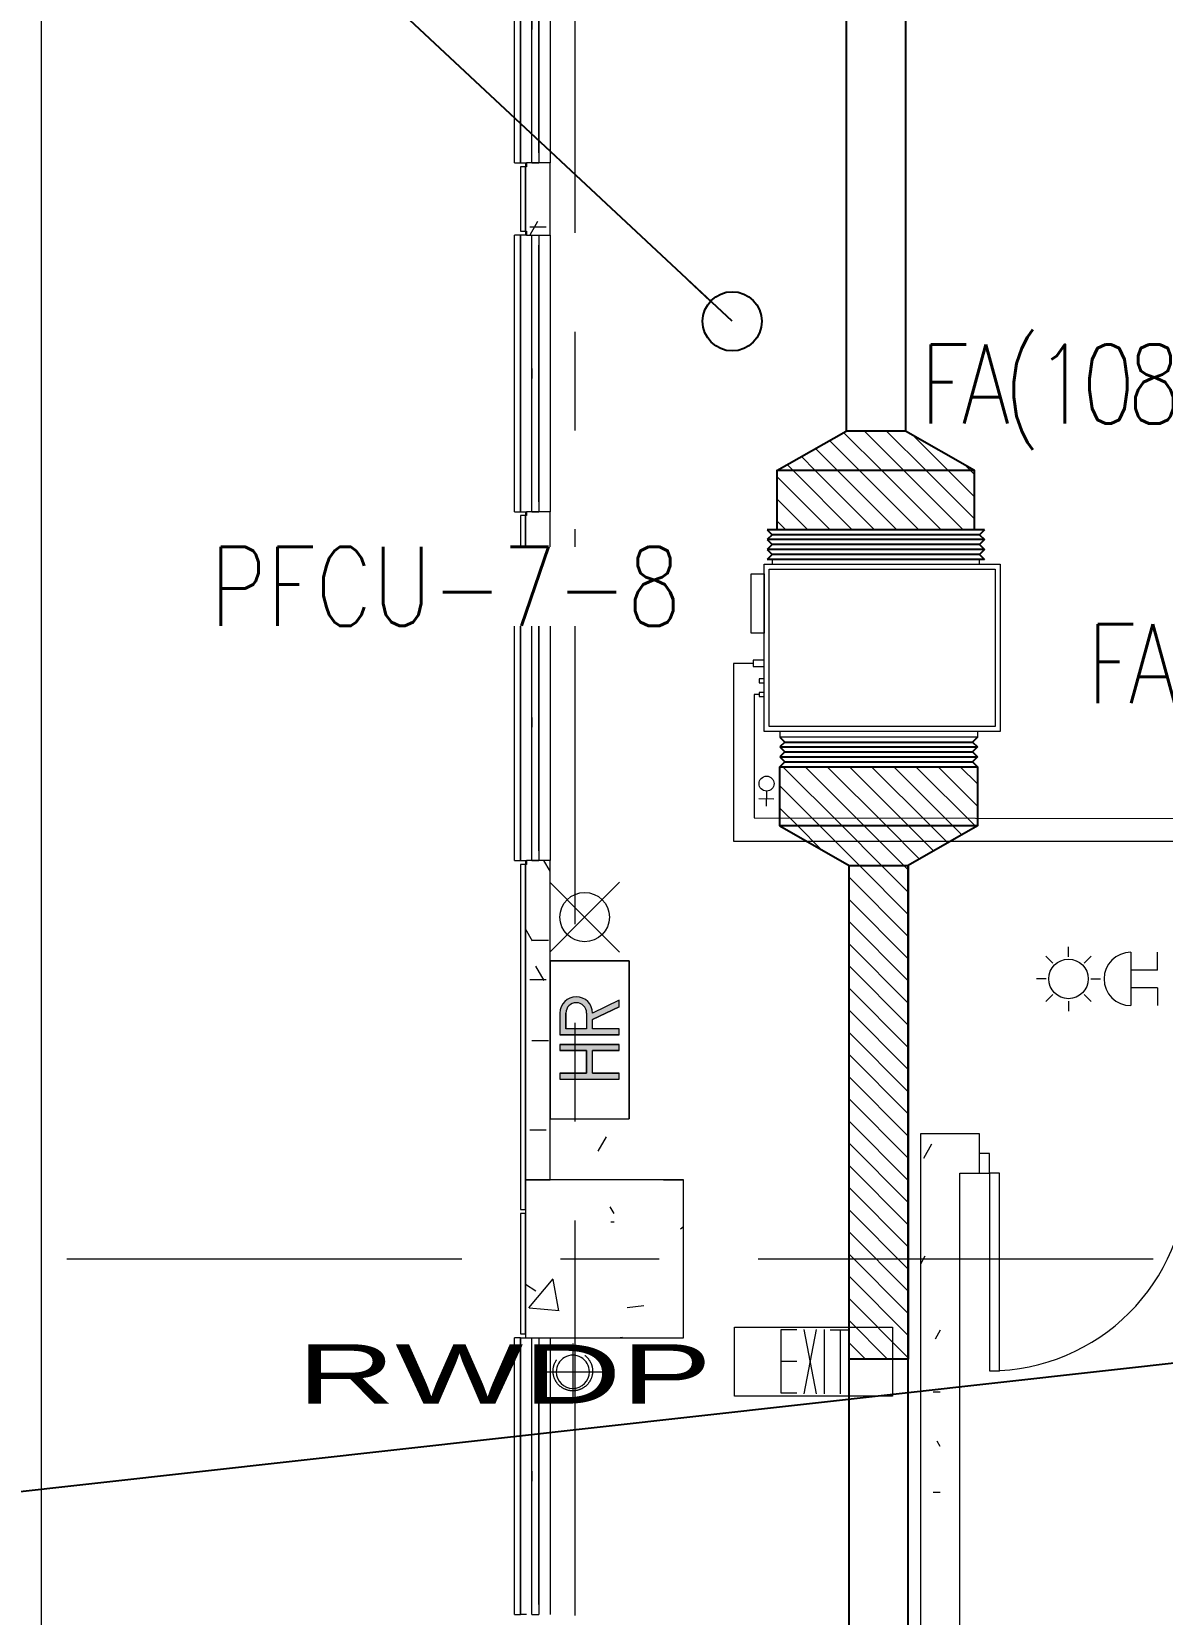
# Model space of a CAD drawing. Header units: millimetres. Extents: x 50620 to 404449, y -131543 to 97.
# Drawn here: x 346237 to 351962, y -87398 to -79384 of the extents above; entities that cross this region are included whole.
import ezdxf

# ---------------------------------------------------------------- set-up
doc = ezdxf.new("R2010")
doc.units = ezdxf.units.MM
for name, pattern in [('CONTINOUS', [0]), ('IDA - Grid Line', [3500, 2000, -500, 500, -500]), ('IDA - Hidden 065', [537.5, 375, -162.5])]:
    doc.linetypes.add(name, pattern=pattern)
for name, color, linetype, lineweight in [('1599_DB_A_BLK2_HQ_R21-2ND STOREY 20230517--$0$A-_DETA----_ED-1', 8, 'Continuous', 9), ('1599_DB_A_BLK2_HQ_R21-2ND STOREY 20230517--$0$A-_DOOR----_E', 8, 'Continuous', 9), ('1599_DB_A_BLK2_HQ_R21-2ND STOREY 20230517--$0$A-_GENM----_M', 8, 'Continuous', 9), ('1599_DB_A_BLK2_HQ_R21-2ND STOREY 20230517--$0$A-_WIND----_E', 8, 'Continuous', 9), ('1599_DB_A_BLK2_HQ_R21-2ND STOREY 20230517--$0$E-_LIGT----_E', 8, 'Continuous', 9), ('1599_DB_A_BLK2_HQ_R21-2ND STOREY 20230517--$0$S-_COLN----_E', 8, 'Continuous', 9), ('A-_ANOTTEXT_T', 8, 'Continuous', 0), ('A-_DETA----_E-2', 8, 'IDA - Hidden 065', 9), ('A-_FLOR----_E', 8, 'Continuous', 9), ('A-_GENM----_M', 8, 'Continuous', 9), ('A-_WALL----_E', 8, 'Continuous', 9), ('A-_WALL----_E-1', 8, 'Continuous', 18), ('A-_WALL----_H-1', 8, 'Continuous', 9), ('A-_WALL----_H-2', 8, 'Continuous', 9), ('A-_WALLPRTN_E-1', 8, 'Continuous', 18), ('A-_WIND----_E', 8, 'Continuous', 9), ('M-_ACON-MVEN-_N', 222, 'Continuous', 25), ('M-_ACONEQPT_A-_N_', 222, 'Continuous', 25), ('M-_ARCHI', 8, 'Continuous', 5), ('M-_WATR----_E', 7, 'Continuous', 9), ('M-AC-TEXT', 5, 'CONTINOUS', 25), ('M-ACMV_CDP', 190, 'DRAIN_PIPE', 13), ('M-ACMV_FAD', 3, 'Continuous', 25), ('M-ACMV_PW', 8, 'REFRIGERANT', 25), ('M-ACMV_REF-P', 134, '500-1-RP', 9), ('M-FA TEXT', 3, 'Continuous', 25), ('M_ACMV_ANNOTATION', 7, 'Continuous', 20), ('S-_COLN----_E', 8, 'Continuous', 5), ('S-_COLN----_E-1', 8, 'Continuous', 5), ('S-_COLN----_E-2', 8, 'Continuous', 5)]:
    doc.layers.add(name, color=color, linetype=linetype, lineweight=lineweight)
doc.layers.add('M-_WATR----_E-1', color=7, linetype='Continuous', lineweight=9, true_color=0x007f00)
doc.layers.add('S-_ANOTGRID_E-1', color=9, linetype='IDA - Grid Line', lineweight=5, true_color=0x808080)
doc.styles.add('Arial Narrow_1', font='ARIALN.TTF', dxfattribs={"width": 2, "height": 300})
doc.styles.add('ROMANS', font='romans.shx', dxfattribs={"width": 0.8})
doc.styles.get("Standard").update_dxf_attribs({"font": 'arial.ttf'})
doc.linetypes.add('500-1-RP', pattern='A,0.75,-0.5,0.75,-0.5,0.75,-0.5,0.75,-1.7,["RP",Standard,S=1,R=0,X=-1,Y=-0.5],-1.7', length=7.9)
doc.linetypes.add('DRAIN_PIPE', pattern='A,0.5,-0.2,["D",Standard,S=0.1,R=0,X=-0.1,Y=-0.05],-0.25', length=0.95)
doc.linetypes.add('REFRIGERANT', pattern='A,15,-5.08,["R",Standard,S=2.54,R=0,X=-2.54,Y=-1.27],-5.08', length=25.16)
doc.dimstyles.get("Standard").update_dxf_attribs({"dimtxt": 200, "dimasz": 150, "dimexe": 0.18, "dimexo": 0.0625, "dimgap": 10, "dimtad": 1, "dimtih": 1, "dimtoh": 1, "dimdec": 0, "dimzin": 0, "dimdsep": 46, "dimtxsty": 'Standard', "dimcen": 0.09, "dimclrd": 256, "dimclre": 256, "dimclrt": 256, "dimadec": 0, "dimazin": 0, "dimtfac": 1, "dimtdec": 0, "dimtofl": 0, "dimtmove": 0, "dimatfit": 3, "dimfxl": 1, "dimtolj": 1, "dimtzin": 0, "dimarcsym": 1})
pattern_1 = [(315, (383468.46, -46824.5), (56.1266, 56.1266), [])]
pattern_2 = [(315, (383453.46, -46829.5), (56.1266, 56.1266), [])]
pattern_3 = [(6e-11, (-28420.7, -3975.34), (1016, 254), [83.82, -678.18, 83.82, -678.18, -4064]), (6e-11, (-28420.7, -3975.34), (1016, 254), [-1524, 83.82, -1440.18, 83.82, -678.18, -1778]), (6e-11, (-28420.7, -3975.34), (1016, 254), [-3810, 83.82, -424.18, 83.82, -1186.18]), (120, (-28039.7, -3848.34), (-727.9705, 752.8818), [83.82, -678.18, 83.82, -678.18, -4064]), (120, (-28039.7, -3848.34), (-727.9705, 752.8818), [-1524, 83.82, -1440.18, 83.82, -678.18, -1778]), (120, (-28039.7, -3848.34), (-727.9705, 752.8818), [-3810, 83.82, -424.18, 83.82, -1186.18]), (240, (-27912.7, -3340.34), (-288.0295, -1006.8818), [83.82, -678.18, 83.82, -678.18, -4064]), (240, (-27912.7, -3340.34), (-288.0295, -1006.8818), [-1524, 83.82, -1440.18, 83.82, -678.18, -1778]), (240, (-27912.7, -3340.34), (-288.0295, -1006.8818), [-3810, 83.82, -424.18, 83.82, -1186.18])]

# ---------------------------------------------------------------- blocks, each defined once
blk = doc.blocks.new('A$C937485bb')
at = {"layer": 'M-_ACON-MVEN-_N', "lineweight": 5}
for p, q in [((-822, -597.5), (-822, 597.5)), ((-822, 597.5), (25, 597.5)), ((-797, -572.5), (-797, 572.5)), ((-797, 572.5), (0, 572.5)), ((0, 572.5), (0, -572.5)), ((25, 597.5), (25, -597.5)), ((-822, 492.5), (-846, 492.5)), ((-846, -557.5), (-846, 492.5)), ((25, 482.5), (54, 482.5)), ((54, 482.5), (54, -517.5)), ((-846, -557.5), (-822, -557.5)), ((25, -517.5), (54, -517.5)), ((25, -597.5), (-822, -597.5)), ((0, -572.5), (-797, -572.5))]:
    blk.add_line(p, q, dxfattribs=at)
blk.add_lwpolyline([(-772, -597.5), (-472, -597.5), (-472, -662.5), (-772, -662.5)], close=True, dxfattribs=at)
at = {"layer": 'M-_ACONEQPT_A-_N_', "linetype": 'ByBlock', "lineweight": 5}
for p, q in [((-335.6, -597.5), (-335.6, -652.3)), ((-303.4, -597.5), (-335.6, -597.5)), ((-303.4, -652.3), (-303.4, -597.5)), ((-241, -597.5), (-241, -623.5)), ((-221, -597.5), (-241, -597.5)), ((-241, -623.5), (-221, -623.5)), ((-221, -623.5), (-221, -597.5)), ((-172, -597.5), (-172, -623.2)), ((-152, -597.5), (-172, -597.5)), ((-172, -623.2), (-152, -623.2)), ((-152, -623.2), (-152, -597.5)), ((-335.6, -652.3), (-303.4, -652.3))]:
    blk.add_line(p, q, dxfattribs=at)
blk = doc.blocks.new('SSO')
at = {"layer": 'M-ACMV_PW', "color": 1, "linetype": 'ByBlock', "lineweight": 5}
for points in [[(1064770.8, 20778.3), (1064771.8, 20867.5)], [(1064770.8, 20778.3), (1064771.8, 20867.5)], [(1064770.8, 20778.3), (1064771.8, 20867.5)], [(1064770.8, 20778.3), (1064771.8, 20867.5)], [(1064770.8, 20778.3), (1064771.8, 20867.5)], [(1064770.8, 20778.3), (1064771.8, 20867.5)], [(1064815.9, 20822.4), (1064726.7, 20823.4)], [(1064815.9, 20822.4), (1064726.7, 20823.4)]]:
    blk.add_lwpolyline(points, dxfattribs=at)
blk.add_circle((1064770.3, 20733.6), 44.6, dxfattribs=at)
blk.add_circle((1064770.3, 20733.6), 44.6, dxfattribs=at)
blk = doc.blocks.new('IDA - Casement w Top Hung - 2 Panels - 1400L X 1800H - B2-AW01-3560558-BLK 2 2ND STOREY PLAN')
at = {"layer": 'A-_WIND----_E'}
for p, q in [((-700, 17.5), (700, 17.5)), ((-700, 17.5), (-700, -17.5)), ((-650, 17.5), (-615, 17.5)), ((-650, 17.5), (-25, 17.5)), ((-650, 17.5), (650, 17.5)), ((-650, 17.5), (650, 17.5)), ((-615, 17.5), (-35, 17.5)), ((-615, 17.5), (-60, 17.5)), ((-35, 17.5), (0, 17.5)), ((25, 17.5), (-24.9, 17.5)), ((0, 17.5), (35, 17.5)), ((25, 17.5), (650, 17.5)), ((35, 17.5), (615, 17.5)), ((60, 17.5), (615, 17.5)), ((615, 17.5), (650, 17.5)), ((700, 17.5), (700, -17.5)), ((700, -17.5), (-700, -17.5)), ((-615, -17.5), (-650, -17.5)), ((-25, -17.5), (-650, -17.5)), ((650, -17.5), (-650, -17.5)), ((-650, -17.5), (650, -17.5)), ((-35, -17.5), (-615, -17.5)), ((-60, -17.5), (-615, -17.5)), ((0, -17.5), (-35, -17.5)), ((25, -17.5), (-24.9, -17.5)), ((35, -17.5), (0, -17.5)), ((650, -17.5), (25, -17.5)), ((615, -17.5), (35, -17.5)), ((615, -17.5), (60, -17.5)), ((650, -17.5), (615, -17.5))]:
    blk.add_line(p, q, dxfattribs=at)
blk = doc.blocks.new('Wall Motif - Type 1-2673879-BLK 2 2ND STOREY PLAN')
at = {"layer": 'A-_GENM----_M'}
for p, q in [((-575, 105), (825, 105)), ((-575, 105), (-575, 75)), ((-525, 105), (81.1, 105)), ((-481.1, 105), (125, 105)), ((-481.1, 105), (731.1, 105)), ((125, 105), (731.1, 105)), ((168.9, 105), (775, 105)), ((825, 75), (825, 105)), ((825, 75), (-575, 75)), ((81.1, 75), (-525, 75)), ((125, 75), (-481.1, 75)), ((731.1, 75), (-481.1, 75)), ((731.1, 75), (125, 75)), ((775, 75), (168.9, 75))]:
    blk.add_line(p, q, dxfattribs=at)
blk = doc.blocks.new('1599_DB_A_BLK2_HQ_R21-2ND STOREY 20230517--$0$IDA - Strobe Light - IDA - Strobe Light-3513472-LINKVIEW_BLK2_2ND STOREY')
at = {"layer": '1599_DB_A_BLK2_HQ_R21-2ND STOREY 20230517--$0$A-_DETA----_ED-1'}
for p, q in [((0, 912.5), (0, 962.5)), ((-79.5, 879.5), (-114.9, 914.9)), ((79.5, 879.5), (114.9, 914.9)), ((-112.5, 800), (-162.5, 800)), ((112.5, 800), (162.5, 800)), ((-79.5, 720.5), (-114.9, 685.1)), ((0, 687.5), (0, 637.5)), ((79.5, 720.5), (114.9, 685.1))]:
    blk.add_line(p, q, dxfattribs=at)
blk.add_circle((0, 800), 100, dxfattribs=at)
blk = doc.blocks.new('1599_DB_A_BLK2_HQ_R21-2ND STOREY 20230517--$0$IDA - Fire Alarm Bell1 - IDA - Fire Alarm Bell-2587577-LINKVIEW_BLK2_2ND STOREY')
at = {"layer": '1599_DB_A_BLK2_HQ_R21-2ND STOREY 20230517--$0$A-_DETA----_ED-1'}
for p, q in [((-45, -350), (-135, -350)), ((-45, -350), (-45, -485)), ((45, -350), (135, -350)), ((45, -350), (45, -485)), ((-135, -485), (135, -485))]:
    blk.add_line(p, q, dxfattribs=at)
blk.add_arc((0, -485), 135, 180, 360, dxfattribs=at)
blk = doc.blocks.new('1599_DB_A_BLK2_HQ_R21-2ND STOREY 20230517--$0$IDA - Hosereel - Scaled - HR-3922457-LINKVIEW_BLK2_2ND STOREY')
at = {"layer": '1599_DB_A_BLK2_HQ_R21-2ND STOREY 20230517--$0$A-_DETA----_ED-1'}
blk.add_hatch(color=256, dxfattribs=at).paths.add_polyline_path([(-55, -350), (-25, -350), (-25, -50), (-55, -50), (-55, -185), (-170, -185), (-170, -50), (-200, -50), (-200, -350), (-170, -350), (-170, -215), (-55, -215)], flags=0)
h = blk.add_hatch(color=256, dxfattribs=at)
h.paths.add_polyline_path([(166.7, -350), (200, -350), (135, -215), (156.4, -212.2), (176.3, -203.9), (193.3, -190.8), (206.4, -173.8), (214.7, -153.9), (217.5, -132.5), (214.7, -111.1), (206.4, -91.3), (193.3, -74.2), (176.3, -61.1), (156.4, -52.8), (135, -50), (25, -50), (25, -350), (55, -350), (55, -215), (101.7, -215)], flags=0)
h.paths.add_polyline_path([(135, -185), (55, -185), (55, -80), (148.6, -81.8), (161.3, -87), (172.1, -95.4), (180.5, -106.3), (185.7, -118.9), (187.5, -132.5), (185.7, -146.1), (180.5, -158.8), (172.1, -169.6), (161.3, -178), (148.6, -183.2)], flags=0)
for p, q in [((400, 0), (400, -400)), ((-170, -50), (-200, -50)), ((-200, -50), (-200, -350)), ((-170, -50), (-200, -50)), ((-200, -50), (-200, -350)), ((-170, -50), (-170, -185)), ((-170, -185), (-170, -50)), ((-25, -50), (-55, -50)), ((-55, -185), (-55, -50)), ((-25, -50), (-55, -50)), ((-55, -50), (-55, -185)), ((-25, -50), (-25, -350)), ((-25, -350), (-25, -50)), ((25, -350), (25, -50)), ((135, -50), (25, -50)), ((135, -50), (25, -50)), ((25, -50), (25, -350)), ((55, -185), (55, -80)), ((135, -80), (55, -80)), ((55, -185), (55, -80)), ((55, -80), (135, -80)), ((-170, -185), (-55, -185)), ((-55, -185), (-170, -185)), ((-170, -215), (-55, -215)), ((-170, -215), (-170, -350)), ((-170, -350), (-170, -215)), ((-170, -215), (-55, -215)), ((-55, -350), (-55, -215)), ((-55, -215), (-55, -350)), ((135, -185), (55, -185)), ((135, -185), (55, -185)), ((55, -350), (55, -215)), ((55, -215), (101.7, -215)), ((55, -350), (55, -215)), ((55, -215), (101.7, -215)), ((166.7, -350), (101.7, -215)), ((101.7, -215), (166.7, -350)), ((200, -350), (135, -215)), ((200, -350), (135, -215)), ((400, -400), (-400, -400)), ((-200, -350), (-170, -350)), ((-200, -350), (-170, -350)), ((-55, -350), (-25, -350)), ((-55, -350), (-25, -350)), ((25, -350), (55, -350)), ((25, -350), (55, -350)), ((166.7, -350), (200, -350)), ((166.7, -350), (200, -350))]:
    blk.add_line(p, q, dxfattribs=at)
for radius in [82.5, 82.5, 52.5, 52.5]:
    blk.add_arc((135, -132.5), radius, 270, 90, dxfattribs=at)
blk = doc.blocks.new('1599_DB_A_BLK2_HQ_R21-2ND STOREY 20230517--$0$IDA - F - Single - Swing - 1100L X 2200H - B2-TD01-3240950-LINKVIEW_BLK2_2ND STOREY')
at = {"layer": '1599_DB_A_BLK2_HQ_R21-2ND STOREY 20230517--$0$A-_DOOR----_E'}
for p, q in [((500, 1050), (450, 1050)), ((450, 1050), (450, 50)), ((500, 50), (500, 1050)), ((-500, 50), (-550, 50)), ((-500, -50), (-500, 50)), ((450, 50), (500, 50)), ((550, 50), (500, 50)), ((500, 50), (500, -50)), ((-550, -50), (-500, -50)), ((500, -50), (550, -50))]:
    blk.add_line(p, q, dxfattribs=at)
blk.add_arc((500, 50), 1000, 90, 180, dxfattribs=at)
blk = doc.blocks.new('1599_DB_A_BLK2_HQ_R21-2ND STOREY 20230517--$0$Wall Motif - Type 1-2673879-LINKVIEW_BLK2_2ND STOREY')
at = {"layer": '1599_DB_A_BLK2_HQ_R21-2ND STOREY 20230517--$0$A-_GENM----_M'}
for p, q in [((-575, 105), (825, 105)), ((-575, 105), (-575, 75)), ((825, 75), (825, 105)), ((825, 75), (-575, 75))]:
    blk.add_line(p, q, dxfattribs=at)
blk = doc.blocks.new('1599_DB_A_BLK2_HQ_R21-2ND STOREY 20230517--$0$IDA - Casement w Top Hung - 2 Panels - 1400L X 1800H - B2-AW01-3560558-LINKVIEW_BLK2_2ND STOREY')
at = {"layer": '1599_DB_A_BLK2_HQ_R21-2ND STOREY 20230517--$0$A-_WIND----_E'}
for p, q in [((-700, 17.5), (700, 17.5)), ((-700, 17.5), (-700, -17.5)), ((700, 17.5), (700, -17.5)), ((700, -17.5), (-700, -17.5))]:
    blk.add_line(p, q, dxfattribs=at)
blk = doc.blocks.new('1599_DB_A_BLK2_HQ_R21-2ND STOREY 20230517--$0$IDA - Exit Sign - IDA - Exit Sign - One Side-2587573-LINKVIEW_BLK2_2ND STOREY')
at = {"layer": '1599_DB_A_BLK2_HQ_R21-2ND STOREY 20230517--$0$A-_DETA----_ED-1', "color": 8}
for p, q in [((-163.9, -115.1), (-163.9, -432.5)), ((-83.9, -115.1), (-163.9, -115.1)), ((-48.9, -112.8), (14, -437.8)), ((14, -112.8), (-48.9, -437.8)), ((55.1, -112.8), (55.1, -437.8)), ((185.1, -115.3), (85.1, -115.3)), ((135.1, -115.3), (135.1, -437.8)), ((-83.9, -275), (-163.9, -275)), ((-163.9, -432.5), (-83.9, -432.5))]:
    blk.add_line(p, q, dxfattribs=at)
at = {"layer": '1599_DB_A_BLK2_HQ_R21-2ND STOREY 20230517--$0$E-_LIGT----_E', "color": 8}
for p, q in [((-400, -450), (-400, -100)), ((-400, -100), (400, -100)), ((400, -100), (400, -450)), ((400, -450), (-400, -450))]:
    blk.add_line(p, q, dxfattribs=at)
blk = doc.blocks.new('1599_DB_A_BLK2_HQ_R21-2ND STOREY 20230517--$0$IDA- Fire Extinguisher - 3kg AB-3508500-LINKVIEW_BLK2_2ND STOREY')
at = {"layer": '1599_DB_A_BLK2_HQ_R21-2ND STOREY 20230517--$0$A-_DETA----_ED-1', "lineweight": 0}
for p in [(-176.8, 376.8), (176.8, 376.8), (-176.8, 23.2), (176.8, 23.2)]:
    blk.add_line(p, (0, 200), dxfattribs=at)
blk.add_circle((0, 200), 125, dxfattribs=at)
blk = doc.blocks.new('ARCHI 2ND_2024 09 11')
at = {"layer": '1599_DB_A_BLK2_HQ_R21-2ND STOREY 20230517--$0$S-_COLN----_E', "lineweight": 5}
h = blk.add_hatch(dxfattribs=at)
h.set_pattern_fill('FP_3', color=8, style=0, pattern_type=2)
h.set_pattern_definition(pattern_3)
h.paths.add_polyline_path([(-36245, -52416.7), (-36125, -52416.7), (-36125, -52050), (-36245, -52050), (-36245, -52070), (-36250, -52070), (-36250, -52396.7), (-36245, -52396.7)], flags=0)
h = blk.add_hatch(dxfattribs=at)
h.set_pattern_fill('FP_3', color=8, style=0, pattern_type=2)
h.set_pattern_definition(pattern_3)
h.paths.add_polyline_path([(-36250, -57200), (-36125, -57200), (-36125, -55583.3), (-36245, -55583.3), (-36245, -55603.3), (-36250, -55603.3), (-36250, -56797.1)], flags=0)
h = blk.add_hatch(dxfattribs=at)
h.set_pattern_fill('FP_3', color=8, style=0, pattern_type=2)
h.set_pattern_definition(pattern_3)
h.paths.add_polyline_path([(-34150, -60191.7), (-34150, -56966.7), (-34250, -56966.7), (-34250, -60191.7)], flags=0)
h = blk.add_hatch(dxfattribs=at)
h.set_pattern_fill('FP_3', color=8, style=0, pattern_type=2)
h.set_pattern_definition(pattern_3)
h.paths.add_polyline_path([(-33950, -57066.7), (-33950, -56966.7), (-34150, -56966.7), (-34150, -57066.7)], flags=0)
h = blk.add_hatch(dxfattribs=at)
h.set_pattern_fill('FP_1', color=8, style=0, pattern_type=2)
h.set_pattern_definition([(50, (-28420.7, -3975.3), (1821.84, -159.39), [190.5, -2095.5]), (355, (-28420.7, -3975.3), (-352.43, 1910.57), [152.4, -1676.4]), (100.451, (-28268.9, -3988.6), (1469.426, 1751.166), [161.9, -1780.9]), (46.184, (-28420.7, -3467.3), (2710.79, -420.43), [285.75, -3143.25]), (96.636, (-28194.8, -3502.4), (2374.03, 2474.28), [242.85, -2671.35]), (351.184, (-28420.7, -3467.3), (2374.05, 2474.25), [228.6, -2514.6]), (21, (-28166.7, -3594.3), (1516.143, -1022.65), [190.5, -2095.5]), (326, (-28166.7, -3594.3), (618.02, 1841.88), [152.4, -1676.4]), (71.451, (-28040.4, -3679.6), (2134.17, 819.21), [161.9, -1780.9]), (37.5, (-28420.7, -3975.34), (30.886, 845.55), [83.82, -1572.26, 83.82, -1617.98, -1682.75]), (37.5, (-28420.7, -3975.34), (30.886, 845.55), [-3357.88, 83.82, -1598.93]), (7.5, (-28420.7, -3975.3), (668.197, 1001.806), [83.82, -886.46, 83.82, -1534.16, -641.35]), (7.5, (-28420.7, -3975.3), (668.197, 1001.806), [-2588.26, 83.82, -557.53]), (327.5, (-28987.1, -3975.34), (1355.909, -57.29), [83.82, -551.18, 83.82, -1897.38, -2628.9]), (327.5, (-28987.1, -3975.34), (1355.909, -57.29), [-2616.2, 83.82, -2545.08]), (317.5, (-29241.1, -3975.3), (1481.293, 254.266), [83.82, -741.68, 83.82, -1231.9, -1866.9]), (317.5, (-29241.1, -3975.3), (1481.293, 254.266), [-2141.22, 83.82, -1783.08])])
h.paths.add_polyline_path([(-36217.7, -58000), (-35450, -58000), (-35450, -57200), (-36250, -57200), (-36250, -58000)], flags=0)
at = {"layer": 'A-_WALL----_H-1', "lineweight": 5}
h = blk.add_hatch(dxfattribs=at)
h.set_pattern_fill('FP_3', color=256, style=0, pattern_type=2)
h.set_pattern_definition([(360, (102535.37, 38286.27), (1016, 254), [83.82, -678.18, 83.82, -678.18, -4064]), (360, (102535.37, 38286.27), (1016, 254), [-1524, 83.82, -1440.18, 83.82, -678.18, -1778]), (360, (102535.37, 38286.27), (1016, 254), [-3810, 83.82, -424.18, 83.82, -1186.18]), (120, (102916.37, 38413.27), (-727.97045, 752.8818), [83.82, -678.18, 83.82, -678.18, -4064]), (120, (102916.37, 38413.27), (-727.97045, 752.8818), [-1524, 83.82, -1440.18, 83.82, -678.18, -1778]), (120, (102916.37, 38413.27), (-727.97045, 752.8818), [-3810, 83.82, -424.18, 83.82, -1186.18]), (240, (103043.37, 38921.27), (-288.02955, -1006.8818), [83.82, -678.18, 83.82, -678.18, -4064]), (240, (103043.37, 38921.27), (-288.02955, -1006.8818), [-1524, 83.82, -1440.18, 83.82, -678.18, -1778]), (240, (103043.37, 38921.27), (-288.02955, -1006.8818), [-3810, 83.82, -424.18, 83.82, -1186.18])])
h.paths.add_polyline_path([(-35901, -57666.1), (-35801, -57666.1), (-35801, -56666.1), (-35901, -56666.1), (-35901, -57594.6)])
at = {"layer": 'A-_WALL----_H-2', "lineweight": 5}
h = blk.add_hatch(dxfattribs=at)
h.set_pattern_fill('FP_3', color=256, style=0, pattern_type=2)
h.set_pattern_definition([(360, (102886.37, 38752.37), (1016, 254), [83.82, -678.18, 83.82, -678.18, -4064]), (360, (102886.37, 38752.37), (1016, 254), [-1524, 83.82, -1440.18, 83.82, -678.18, -1778]), (360, (102886.37, 38752.37), (1016, 254), [-3810, 83.82, -424.18, 83.82, -1186.18]), (120, (103267.37, 38879.37), (-727.97045, 752.8818), [83.82, -678.18, 83.82, -678.18, -4064]), (120, (103267.37, 38879.37), (-727.97045, 752.8818), [-1524, 83.82, -1440.18, 83.82, -678.18, -1778]), (120, (103267.37, 38879.37), (-727.97045, 752.8818), [-3810, 83.82, -424.18, 83.82, -1186.18]), (240, (103394.37, 39387.37), (-288.02955, -1006.8818), [83.82, -678.18, 83.82, -678.18, -4064]), (240, (103394.37, 39387.37), (-288.02955, -1006.8818), [-1524, 83.82, -1440.18, 83.82, -678.18, -1778]), (240, (103394.37, 39387.37), (-288.02955, -1006.8818), [-3810, 83.82, -424.18, 83.82, -1186.18])])
h.paths.add_polyline_path([(-36217.5, -57200), (-36125, -57200), (-36125, -55583.3), (-36245, -55583.4), (-36245, -55603.3), (-36250, -55603.3), (-36250, -57200)])
h.paths.add_polyline_path([(-36125, -54183.3), (-36125, -53816.7), (-36245, -53816.7), (-36245, -53836.7), (-36250, -53837.5), (-36250, -54163.3), (-36245, -54163.3), (-36245, -54183.3), (-36182.7, -54183.3)])
h.paths.add_polyline_path([(-36245, -52416.7), (-36125, -52416.7), (-36125, -52050), (-36245, -52050.4), (-36245, -52070), (-36250, -52070.8), (-36250, -52396.7), (-36245, -52397)])
at = {"layer": 'S-_COLN----_E-2', "lineweight": 5}
h = blk.add_hatch(dxfattribs=at)
h.set_pattern_fill('FP_40', color=256, style=0, pattern_type=2)
h.set_pattern_definition([(50, (102886.4, 38752.4), (1821.841, -159.39), [190.5, -2095.5]), (355, (102886.4, 38752.4), (-352.428, 1910.567), [152.4, -1676.4]), (100.451, (103038.2, 38739.1), (1469.426, 1751.166), [161.9, -1780.901]), (46.184, (102886.4, 39260.4), (2710.79, -420.428), [285.75, -3143.25]), (96.636, (103112.3, 39225.3), (2374.026, 2474.276), [242.85, -2671.35]), (351.184, (102886.4, 39260.4), (2374.05, 2474.253), [228.6, -2514.6]), (21, (103140.4, 39133.4), (1516.143, -1022.652), [190.5, -2095.5]), (326, (103140.4, 39133.4), (618.02, 1841.88), [152.4, -1676.4]), (71.451, (103266.7, 39048.2), (2134.171, 819.212), [161.9, -1780.901]), (37.5, (102886.4, 38752.4), (30.886, 845.5504), [83.82, -1572.26, 83.82, -1617.98, -1682.75]), (37.5, (102886.4, 38752.4), (30.886, 845.5504), [-3357.88, 83.82, -1598.93]), (7.5, (102886.4, 38752.4), (668.1966, 1001.8057), [83.82, -886.46, 83.82, -1534.16, -641.35]), (7.5, (102886.4, 38752.4), (668.1966, 1001.8057), [-2588.26, 83.82, -557.53]), (327.5, (102319.95, 38752.4), (1355.9093, -57.2896), [83.82, -551.18, 83.82, -1897.38, -2628.9]), (327.5, (102319.95, 38752.4), (1355.9093, -57.2896), [-2616.2, 83.82, -2545.08]), (317.5, (102066, 38752.4), (1481.293, 254.266), [83.82, -741.68, 83.82, -1231.9, -1866.9]), (317.5, (102066, 38752.4), (1481.293, 254.266), [-2141.22, 83.82, -1783.08])])
h.paths.add_polyline_path([(-35450, -58000), (-35450, -57200), (-36250, -57200), (-36250, -58000), (-36125, -58000)])
at = {"layer": '1599_DB_A_BLK2_HQ_R21-2ND STOREY 20230517--$0$S-_COLN----_E', "color": 8, "lineweight": 5}
for p, q in [((-36275, -52050), (-36275, -50650)), ((-36125, -50650), (-36125, -52050)), ((-36275, -52050), (-36245, -52050)), ((-36275, -52070), (-36275, -52396.7)), ((-36245, -52070), (-36275, -52070)), ((-36250, -52050), (-36250, -52070)), ((-36250, -52070), (-36250, -52396.7)), ((-36245, -52050), (-36245, -52070)), ((-36217.7, -52050), (-36245, -52050)), ((-36125, -52050), (-36182.7, -52050)), ((-36125, -52416.7), (-36125, -52050)), ((-36275, -52396.7), (-36245, -52396.7)), ((-36250, -52396.7), (-36250, -52416.7)), ((-36245, -52396.7), (-36245, -52416.7)), ((-36275, -53816.7), (-36275, -52416.7)), ((-36245, -52416.7), (-36275, -52416.7)), ((-36245, -52416.7), (-36217.7, -52416.7)), ((-36182.7, -52416.7), (-36125, -52416.7)), ((-36125, -52416.7), (-36125, -53816.7)), ((-36275, -53816.7), (-36245, -53816.7)), ((-36275, -53836.7), (-36275, -54163.3)), ((-36245, -53836.7), (-36275, -53836.7)), ((-36250, -53816.7), (-36250, -53836.7)), ((-36250, -53836.7), (-36250, -54163.3)), ((-36245, -53816.7), (-36245, -53836.7)), ((-36217.7, -53816.7), (-36245, -53816.7)), ((-36125, -53816.7), (-36182.7, -53816.7)), ((-36125, -54183.3), (-36125, -53816.7)), ((-36275, -54163.3), (-36245, -54163.3)), ((-36250, -54163.3), (-36250, -54183.3)), ((-36245, -54163.3), (-36245, -54183.3)), ((-36275, -55583.3), (-36275, -54183.3)), ((-36245, -54183.3), (-36275, -54183.3)), ((-36245, -54183.3), (-36217.7, -54183.3)), ((-36182.7, -54183.3), (-36125, -54183.3)), ((-36125, -54183.3), (-36125, -55583.3)), ((-36275, -55583.3), (-36245, -55583.3)), ((-36275, -55603.3), (-36275, -57350)), ((-36245, -55603.3), (-36275, -55603.3)), ((-36250, -55583.3), (-36250, -55603.3)), ((-36250, -55603.3), (-36250, -57350)), ((-36245, -55583.3), (-36245, -55603.3)), ((-36217.7, -55583.3), (-36245, -55583.3)), ((-36125, -55583.3), (-36182.7, -55583.3)), ((-36125, -57200), (-36125, -55583.3)), ((-33950, -56966.7), (-34250, -56966.7)), ((-33950, -57166.7), (-33950, -56966.7)), ((-36250, -57200), (-36125, -57200)), ((-36250, -57200), (-36250, -57350)), ((-36125, -57200), (-36250, -57200)), ((-35458, -57200), (-36133, -57200)), ((-35450, -58000), (-35450, -57200)), ((-34050, -57166.7), (-33950, -57166.7)), ((-34050, -63416.7), (-34050, -57166.7)), ((-36275, -57350), (-36250, -57350)), ((-36250, -57370), (-36275, -57370)), ((-36275, -57370), (-36275, -57980)), ((-36250, -57350), (-36250, -57370)), ((-36250, -57980), (-36250, -57370)), ((-36250, -57370), (-36250, -57980)), ((-36275, -57980), (-36250, -57980)), ((-36275, -59400), (-36275, -58000)), ((-36275, -58000), (-36250, -58000)), ((-36250, -57980), (-36250, -58000)), ((-36250, -58000), (-36217.7, -58000)), ((-36182.7, -58000), (-35450, -58000)), ((-36125, -58000), (-36125, -59400)), ((-36245, -59400), (-36275, -59400))]:
    blk.add_line(p, q, dxfattribs=at)
blk.add_lwpolyline([(-35725, -56090.3), (-36125, -56090.3), (-36125, -56890.3), (-35725, -56890.3)], close=True, dxfattribs=at)
blk.add_lwpolyline([(-34250, -56966.7), (-34250, -63716.7)], dxfattribs=at)
at = {"layer": 'A-_DETA----_E-2', "color": 8, "lineweight": 5}
blk.add_circle((-36009.9, -58168.3), 100, dxfattribs=at)
at = {"layer": 'A-_FLOR----_E', "lineweight": 5}
for p, q in [((-36250, -52050), (-36250, -52070)), ((-36250, -52070), (-36250, -52396.7)), ((-36250, -52396.7), (-36250, -52416.7)), ((-36250, -53816.7), (-36250, -53836.7)), ((-36250, -53836.7), (-36250, -54163.3)), ((-36250, -54163.3), (-36250, -54183.3)), ((-36250, -55583.3), (-36250, -55603.3)), ((-36250, -55603.3), (-36250, -57200)), ((-36250, -57200), (-36250, -58000))]:
    blk.add_line(p, q, dxfattribs=at)
at = {"layer": 'A-_WALL----_E', "color": 8, "lineweight": 5}
blk.add_line((-38700, -62276.7), (-38700, -50400), dxfattribs=at)
at = {"layer": 'A-_WALL----_E', "lineweight": 5}
for p, q in [((-36275, -52050), (-36275, -50650)), ((-36125, -50650), (-36125, -52050)), ((-36275, -52050), (-36245, -52050)), ((-36250, -52070), (-36250, -52396.7)), ((-36250, -52396.7), (-36250, -52070)), ((-36125, -52050), (-36245, -52050)), ((-36245, -52416.7), (-36275, -52416.7)), ((-36275, -53816.7), (-36275, -52416.7)), ((-36245, -52416.7), (-36125, -52416.7)), ((-36125, -52416.7), (-36125, -53816.7)), ((-36275, -53816.7), (-36245, -53816.7)), ((-36250, -53836.7), (-36250, -54163.3)), ((-36250, -54163.3), (-36250, -53836.7)), ((-36125, -53816.7), (-36245, -53816.7)), ((-36245, -54183.3), (-36275, -54183.3)), ((-36275, -55583.3), (-36275, -54183.3)), ((-36245, -54183.3), (-36125, -54183.3)), ((-36125, -54183.3), (-36125, -55583.3)), ((-36275, -55583.3), (-36245, -55583.3)), ((-36250, -55603.3), (-36250, -57200)), ((-36250, -57200), (-36250, -55603.3)), ((-36125, -55583.3), (-36245, -55583.3)), ((-36250, -57200), (-36125, -57200)), ((-36250, -57350), (-36250, -57200)), ((-36250, -57980), (-36250, -57370)), ((-36275, -58000), (-36125, -58000)), ((-36275, -59400), (-36275, -58000)), ((-36125, -58000), (-36125, -59400)), ((-36245, -59400), (-36275, -59400))]:
    blk.add_line(p, q, dxfattribs=at)
at = {"layer": 'A-_WALL----_E-1', "lineweight": 5}
for p, q in [((-36245, -52070), (-36275, -52070)), ((-36275, -52070), (-36275, -52396.7)), ((-36125, -52050), (-36245, -52050)), ((-36245, -52050), (-36245, -52070)), ((-36125, -52416.7), (-36125, -52050)), ((-36275, -52396.7), (-36245, -52396.7)), ((-36245, -52396.7), (-36245, -52416.7)), ((-36245, -52416.7), (-36125, -52416.7)), ((-36245, -53836.7), (-36275, -53836.7)), ((-36275, -53836.7), (-36275, -54163.3)), ((-36125, -53816.7), (-36245, -53816.7)), ((-36245, -53816.7), (-36245, -53836.7)), ((-36125, -54183.3), (-36125, -53816.7)), ((-36275, -54163.3), (-36245, -54163.3)), ((-36245, -54163.3), (-36245, -54183.3)), ((-36245, -54183.3), (-36125, -54183.3)), ((-36245, -55603.3), (-36275, -55603.3)), ((-36275, -55603.3), (-36275, -57350)), ((-36125, -55583.3), (-36245, -55583.3)), ((-36245, -55583.3), (-36245, -55603.3)), ((-36125, -57200), (-36125, -55583.3)), ((-36275, -57350), (-36250, -57350)), ((-36275, -57370), (-36275, -57980)), ((-36250, -57370), (-36275, -57370)), ((-36275, -57980), (-36250, -57980))]:
    blk.add_line(p, q, dxfattribs=at)
at = {"layer": 'A-_WALLPRTN_E-1', "lineweight": 5}
for p, q in [((-36125, -56100), (-36125, -56200)), ((-35550, -57200), (-35450, -57200))]:
    blk.add_line(p, q, dxfattribs=at)
at = {"layer": 'M-_WATR----_E', "color": 8, "lineweight": 5}
for p, q in [((-36010.3, -58029.1), (-36010.3, -58329.1)), ((-36159.9, -58171.8), (-35859.9, -58171.8))]:
    blk.add_line(p, q, dxfattribs=at)
at = {"layer": 'M-_WATR----_E-1', "color": 8, "lineweight": 5}
for start, end in [(0, 180), (180, 0)]:
    blk.add_arc((-36009.9, -58171.8), 84.1, start, end, dxfattribs=at)
at = {"layer": 'S-_ANOTGRID_E-1', "color": 8, "lineweight": 5}
for p, q in [((-36000, 26594.8), (-36000, -83806.9)), ((-38572.1, -57600), (17962.1, -57600))]:
    blk.add_line(p, q, dxfattribs=at)
at = {"layer": 'S-_COLN----_E', "lineweight": 5}
for p, q in [((-36125, -57200), (-36250, -57200)), ((-36250, -57200), (-36250, -57350)), ((-36250, -57370), (-36250, -57980))]:
    blk.add_line(p, q, dxfattribs=at)
at = {"layer": 'S-_COLN----_E-1', "lineweight": 5}
for p, q in [((-35450, -57200), (-36125, -57200)), ((-35450, -58000), (-35450, -57200)), ((-36250, -57350), (-36250, -57370)), ((-36250, -57980), (-36250, -58000)), ((-36250, -58000), (-35450, -58000))]:
    blk.add_line(p, q, dxfattribs=at)
at = {"layer": '1599_DB_A_BLK2_HQ_R21-2ND STOREY 20230517--$0$S-_COLN----_E', "color": 8, "lineweight": 5}
for name, p, rotation in [('1599_DB_A_BLK2_HQ_R21-2ND STOREY 20230517--$0$Wall Motif - Type 1-2673879-LINKVIEW_BLK2_2ND STOREY', (-36200, -51475), 90.0000000000586), ('1599_DB_A_BLK2_HQ_R21-2ND STOREY 20230517--$0$IDA - Casement w Top Hung - 2 Panels - 1400L X 1800H - B2-AW01-3560558-LINKVIEW_BLK2_2ND STOREY', (-36200.2, -51350), 90.0000000000586), ('1599_DB_A_BLK2_HQ_R21-2ND STOREY 20230517--$0$Wall Motif - Type 1-2673879-LINKVIEW_BLK2_2ND STOREY', (-36200, -53241.7), 90.0000000000586), ('1599_DB_A_BLK2_HQ_R21-2ND STOREY 20230517--$0$IDA - Casement w Top Hung - 2 Panels - 1400L X 1800H - B2-AW01-3560558-LINKVIEW_BLK2_2ND STOREY', (-36200.2, -53116.7), 90.0000000000586), ('1599_DB_A_BLK2_HQ_R21-2ND STOREY 20230517--$0$Wall Motif - Type 1-2673879-LINKVIEW_BLK2_2ND STOREY', (-36200, -55008.3), 90.0000000000586), ('1599_DB_A_BLK2_HQ_R21-2ND STOREY 20230517--$0$IDA - Casement w Top Hung - 2 Panels - 1400L X 1800H - B2-AW01-3560558-LINKVIEW_BLK2_2ND STOREY', (-36200.2, -54883.3), 90.0000000000586), ('1599_DB_A_BLK2_HQ_R21-2ND STOREY 20230517--$0$IDA- Fire Extinguisher - 3kg AB-3508500-LINKVIEW_BLK2_2ND STOREY', (-35950, -55669.6), 180.0000000000585), ('1599_DB_A_BLK2_HQ_R21-2ND STOREY 20230517--$0$IDA - Hosereel - Scaled - HR-3922457-LINKVIEW_BLK2_2ND STOREY', (-36125, -56490.3), 90.0000000000586), ('1599_DB_A_BLK2_HQ_R21-2ND STOREY 20230517--$0$IDA - Strobe Light - IDA - Strobe Light-3513472-LINKVIEW_BLK2_2ND STOREY', (-32700, -56182.5), 90.0000000000586), ('1599_DB_A_BLK2_HQ_R21-2ND STOREY 20230517--$0$IDA - Fire Alarm Bell1 - IDA - Fire Alarm Bell-2587577-LINKVIEW_BLK2_2ND STOREY', (-32700, -56182.5), 270.0000000000586), ('1599_DB_A_BLK2_HQ_R21-2ND STOREY 20230517--$0$IDA - F - Single - Swing - 1100L X 2200H - B2-TD01-3240950-LINKVIEW_BLK2_2ND STOREY', (-33400, -57116.7), 180.0000000000585), ('1599_DB_A_BLK2_HQ_R21-2ND STOREY 20230517--$0$Wall Motif - Type 1-2673879-LINKVIEW_BLK2_2ND STOREY', (-36200, -58825), 90.0000000000586), ('1599_DB_A_BLK2_HQ_R21-2ND STOREY 20230517--$0$IDA - Casement w Top Hung - 2 Panels - 1400L X 1800H - B2-AW01-3560558-LINKVIEW_BLK2_2ND STOREY', (-36200.2, -58700), 90.0000000000586)]:
    blk.add_blockref(name, p, dxfattribs=dict(at, rotation=rotation))
blk.add_blockref('1599_DB_A_BLK2_HQ_R21-2ND STOREY 20230517--$0$IDA - Exit Sign - IDA - Exit Sign - One Side-2587573-LINKVIEW_BLK2_2ND STOREY', (-34792, -57845), dxfattribs=at)
at = {"layer": 'A-_GENM----_M', "lineweight": 5, "rotation": 89.99999999999997}
for p in [(-36200, -51475), (-36200, -53241.7), (-36200, -55008.3)]:
    blk.add_blockref('Wall Motif - Type 1-2673879-BLK 2 2ND STOREY PLAN', p, dxfattribs=at)
at = {"layer": 'A-_WIND----_E', "lineweight": 5, "rotation": 89.99999999999997}
for p in [(-36200.2, -51350), (-36200.2, -53116.7), (-36200.2, -54883.3), (-36200.2, -58700)]:
    blk.add_blockref('IDA - Casement w Top Hung - 2 Panels - 1400L X 1800H - B2-AW01-3560558-BLK 2 2ND STOREY PLAN', p, dxfattribs=at)
at = {"layer": 'A-_ANOTTEXT_T', "color": 8, "lineweight": 5, "insert": (-37405, -58032.7), "char_height": 300, "width": 1286.708, "attachment_point": 1, "style": 'Arial Narrow_1'}
blk.add_mtext('RWDP', dxfattribs=at)

msp = doc.modelspace()

# ---------------------------------------------------------------- block references
at = {"layer": 'M-_ARCHI', "lineweight": 5, "extrusion": (0.000419962, 1.0854e-05, 1), "rotation": 359.9999887056363}
msp.add_blockref('ARCHI 2ND_2024 09 11', (384987.1, -27998.1, 422.1), dxfattribs=at)

# ---------------------------------------------------------------- next in the draw order: hatches: boundary and pattern name
at = {"layer": 'M-ACMV_FAD', "lineweight": 5}
h = msp.add_hatch(dxfattribs=at)
h.set_pattern_fill('ANSI31', color=256, scale=25, angle=-90)
h.set_pattern_definition(pattern_2)
h.paths.add_polyline_path([(350011.1, -81606.2), (350361.1, -81406.2), (350661.1, -81406.2), (351011.1, -81606.2)])
h = msp.add_hatch(dxfattribs=at)
h.set_pattern_fill('ANSI31', color=256, scale=25, angle=-90)
h.set_pattern_definition(pattern_2)
h.paths.add_polyline_path([(350011.1, -81906.2), (350011.1, -81606.2), (351011.1, -81606.2), (351011.1, -81906.2)])
h = msp.add_hatch(dxfattribs=at)
h.set_pattern_fill('ANSI31', color=256, scale=25, angle=-90)
h.set_pattern_definition(pattern_1)
h.paths.add_polyline_path([(350026.1, -83106.2), (350026.1, -83406.2), (351026.1, -83406.2), (351026.1, -83106.2)])
h = msp.add_hatch(dxfattribs=at)
h.set_pattern_fill('ANSI31', color=256, scale=25, angle=-90)
h.set_pattern_definition(pattern_1)
h.paths.add_polyline_path([(350026.1, -83406.2), (350376.1, -83606.2), (350676.1, -83606.2), (351026.1, -83406.2)])
h = msp.add_hatch(dxfattribs=at)
h.set_pattern_fill('ANSI31', color=256, scale=25, angle=-90)
h.set_pattern_definition(pattern_1)
h.paths.add_polyline_path([(350376.1, -86106.2), (350676.1, -86106.2), (350676.1, -83606.2), (350376.1, -83606.2)])

# ---------------------------------------------------------------- next in the draw order: linework, layer by layer
at = {"layer": 'M-ACMV_CDP', "ltscale": 2.5}
for p, q in [((349891.3, -82582.7, 11.1), (349791.3, -82582.7, 11.1)), ((349791.3, -82582.7, 11.1), (349791.3, -83483.7, 11.1)), ((349791.3, -83483.7, 11.1), (362878.6, -83483.7))]:
    msp.add_line(p, q, dxfattribs=at)
at = {"layer": 'M-ACMV_FAD'}
for p, q in [((350361.1, -79205.1, 11.1), (350361.1, -81406.2, 11.1)), ((350661.1, -79205.1, 11.1), (350661.1, -81406.2, 11.1)), ((350011.1, -81606.2, 11.1), (350361.1, -81406.2, 11.1)), ((350661.1, -81406.2, 11.1), (350361.1, -81406.2, 11.1)), ((351011.1, -81606.2, 11.1), (350661.1, -81406.2, 11.1)), ((349961.1, -81906.2, 11.1), (349986.1, -81931.2, 11.1)), ((351061.1, -81906.2, 11.1), (349961.1, -81906.2, 11.1)), ((349986.1, -81931.2, 11.1), (349961.1, -81956.2, 11.1)), ((349961.1, -81956.2, 11.1), (349986.1, -81981.2, 11.1)), ((351061.1, -81956.2, 11.1), (349961.1, -81956.2, 11.1)), ((349986.1, -81981.2, 11.1), (349961.1, -82006.2, 11.1)), ((351036.1, -81931.2, 11.1), (349986.1, -81931.2, 11.1)), ((351036.1, -81981.2, 11.1), (349986.1, -81981.2, 11.1)), ((351061.1, -81906.2, 11.1), (351036.1, -81931.2, 11.1)), ((351036.1, -81931.2, 11.1), (351061.1, -81956.2, 11.1)), ((351061.1, -81956.2, 11.1), (351036.1, -81981.2, 11.1)), ((351036.1, -81981.2, 11.1), (351061.1, -82006.2, 11.1)), ((349961.1, -82006.2, 11.1), (349986.1, -82031.2, 11.1)), ((351061.1, -82006.2, 11.1), (349961.1, -82006.2, 11.1)), ((349986.1, -82031.2, 11.1), (349961.1, -82056.2, 11.1)), ((351061.1, -82056.2, 11.1), (349961.1, -82056.2, 11.1)), ((351036.1, -82031.2, 11.1), (349986.1, -82031.2, 11.1)), ((351061.1, -82006.2, 11.1), (351036.1, -82031.2, 11.1)), ((351036.1, -82031.2, 11.1), (351061.1, -82056.2, 11.1)), ((350026.1, -82956.2, 11.1), (350051.1, -82981.2, 11.1)), ((350051.1, -82981.2, 11.1), (350026.1, -83006.2, 11.1)), ((350026.1, -83006.2, 11.1), (351026.1, -83006.2, 11.1)), ((350026.1, -83006.2, 11.1), (350051.1, -83031.2, 11.1)), ((350051.1, -82981.2, 11.1), (351001.1, -82981.2, 11.1)), ((351026.1, -82956.2, 11.1), (351001.1, -82981.2, 11.1)), ((351001.1, -82981.2, 11.1), (351026.1, -83006.2, 11.1)), ((351026.1, -83006.2, 11.1), (351001.1, -83031.2, 11.1)), ((350051.1, -83031.2, 11.1), (350026.1, -83056.2, 11.1)), ((350026.1, -83056.2, 11.1), (351026.1, -83056.2, 11.1)), ((350026.1, -83056.2, 11.1), (350051.1, -83081.2, 11.1)), ((350051.1, -83081.2, 11.1), (350026.1, -83106.2, 11.1)), ((350051.1, -83031.2, 11.1), (351001.1, -83031.2, 11.1)), ((350051.1, -83081.2, 11.1), (351001.1, -83081.2, 11.1)), ((351001.1, -83031.2, 11.1), (351026.1, -83056.2, 11.1)), ((351026.1, -83056.2, 11.1), (351001.1, -83081.2, 11.1)), ((351001.1, -83081.2, 11.1), (351026.1, -83106.2, 11.1)), ((350026.1, -83406.2, 11.1), (350376.1, -83606.2, 11.1)), ((351026.1, -83406.2, 11.1), (350676.1, -83606.2, 11.1)), ((350376.1, -101482.9, 30.2), (350376.1, -83606.2, 10.3)), ((350676.1, -101482.9, 30.2), (350676.1, -83606.2, 10.3))]:
    msp.add_line(p, q, dxfattribs=at)
at = {"layer": 'M-ACMV_FAD', "elevation": 11.1}
msp.add_lwpolyline([(351011.1, -81906.2), (351011.1, -81606.2), (350011.1, -81606.2), (350011.1, -81906.2)], dxfattribs=at)
for points in [[(351026.1, -83106.2), (351026.1, -83406.2), (350026.1, -83406.2), (350026.1, -83106.2)], [(350676.1, -83606.2), (350676.1, -86106.2), (350376.1, -86106.2), (350376.1, -83606.2)]]:
    msp.add_lwpolyline(points, close=True, dxfattribs=at)
at = {"layer": 'M-ACMV_REF-P', "color": 67, "ltscale": 0.25, "true_color": 0x727430}
msp.add_line((349920.4, -82740.2, 11.1), (349895.4, -82740.2, 11.1), dxfattribs=at)
at = {"layer": 'M-ACMV_REF-P', "color": 159, "ltscale": 0.25, "true_color": 0x22346e}
for p, q in [((349895.4, -82740.2, 11.1), (349895.4, -83364.9, 11.1)), ((349895.4, -83364.9), (361628.6, -83383.6))]:
    msp.add_line(p, q, dxfattribs=at)

# ---------------------------------------------------------------- next in the draw order: block references
at = {"layer": 'M-ACMV_FAD', "lineweight": 5, "rotation": 270}
msp.add_blockref('A$C937485bb', (350543.6, -82902.2, 11.1), dxfattribs=at)
at = {"layer": 'M-ACMV_PW', "color": 1, "linetype": 'ByBlock', "lineweight": 30, "xscale": 0.85, "yscale": 0.85, "zscale": 0.85, "rotation": 180}
msp.add_blockref('SSO', (1255012.9, -65568.2, 11.1), dxfattribs=at)

# ---------------------------------------------------------------- next in the draw order: texts
at = {"layer": 'M-AC-TEXT', "insert": (347139.6, -82393.5, 11.1), "char_height": 400, "width": 2360.287, "attachment_point": 7, "line_spacing_factor": 0.8, "style": 'ROMANS', "bg_fill": 3, "box_fill_scale": 1, "bg_fill_color": 256, "bg_fill_transparency": 0}
msp.add_mtext('{\\Fsimplex|c0;PFCU-7-8}', dxfattribs=at)
at = {"layer": 'M-FA TEXT', "char_height": 400, "attachment_point": 7, "line_spacing_factor": 0.8, "style": 'ROMANS'}
for s, insert, width in [('{\\T0.8;FA(1080 CMH)}', (350735.6, -81501.7, 11.1), 2872.661), ('{\\Fsimplex|c0;\\T0.8;FA(100 CMH)}', (351581.2, -82917.5), 2574.648)]:
    msp.add_mtext(s, dxfattribs=dict(at, insert=insert, width=width))

# ---------------------------------------------------------------- next in the draw order: leaders
at = {"layer": 'M_ACMV_ANNOTATION'}
for points in [[(349784.6, -80850.8, 260.5), (343297.4, -74780.6, 263.1), (337422, -74779.7, 265.6)], [(356789.6, -85593.4, 424546), (345665.5, -86835.4, 424550.7), (341170.1, -86832.2, 424552.6)]]:
    msp.add_leader(points, dimstyle='Standard', override={"dimasz": 300, "dimtad": 0, "dimldrblk": 'DotBlank', "dimfxl": 100, "dimarcsym": 2}, dxfattribs=at)

doc.saveas('drawing.dxf')
